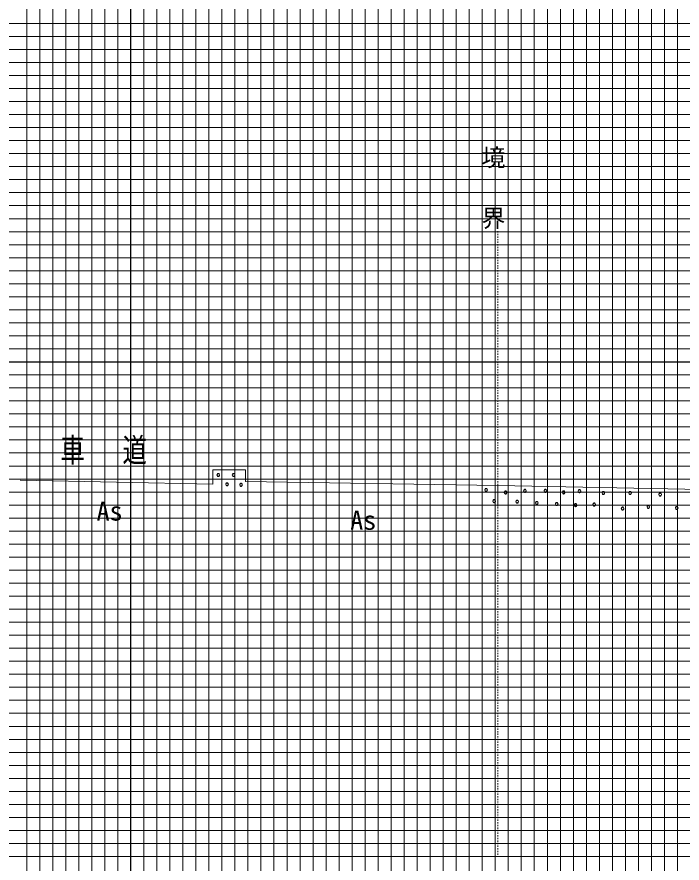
# Model space of a CAD drawing. Units: millimetres on the paper. Extents: x -400 to 400, y -1955 to 275.
# Drawn here: x -309.2 to -258.1, y -213.5 to -148.5 of the extents above; entities that cross this region are included whole.
import ezdxf
from ezdxf.enums import TextEntityAlignment as Align

# ---------------------------------------------------------------- set-up
doc = ezdxf.new("R2010")
doc.units = ezdxf.units.MM
doc.linetypes.add('DASHED_DOTTED', pattern=[9.25, 6, -1.5, 0.25, -1.5])
doc.linetypes.add('LONG_DASHED_DOTTED', pattern=[15.25, 12, -1.5, 0.25, -1.5])
doc.layers.add('0-0', color=7, linetype='Continuous')
doc.layers.add('0-1_レイヤ1', color=7, linetype='Continuous', lineweight=13)
doc.styles.add('@ＭＳ ゴシック', font='')
doc.styles.add('ＭＳ ゴシック', font='')
doc.styles.get('@ＭＳ ゴシック').set_extended_font_data('@MS Gothic')
doc.styles.get('ＭＳ ゴシック').set_extended_font_data('MS Gothic')

# ---------------------------------------------------------------- blocks, each defined once
blk = doc.blocks.new('EVOBLK_2011051147_62')
at = {"layer": '0-1_レイヤ1', "color": 131}
for p, q in [((141, 22), (141, 572)), ((142, 22), (142, 572)), ((143, 22), (143, 572)), ((144, 22), (144, 572)), ((145, 22), (145, 572)), ((146, 22), (146, 572)), ((147, 22), (147, 572)), ((148, 22), (148, 572)), ((149, 22), (149, 572)), ((151, 22), (151, 572)), ((152, 22), (152, 572)), ((153, 22), (153, 572)), ((154, 22), (154, 572)), ((155, 22), (155, 572)), ((156, 22), (156, 572)), ((157, 22), (157, 572)), ((158, 22), (158, 572)), ((159, 22), (159, 572)), ((161, 22), (161, 572)), ((162, 22), (162, 572)), ((112, 22), (112, 507)), ((113, 22), (113, 507)), ((114, 22), (114, 507)), ((115, 22), (115, 507)), ((116, 22), (116, 507)), ((117, 22), (117, 507)), ((118, 22), (118, 507)), ((119, 22), (119, 507)), ((121, 22), (121, 507)), ((122, 22), (122, 507)), ((123, 22), (123, 507)), ((124, 22), (124, 507)), ((125, 22), (125, 507)), ((126, 22), (126, 507)), ((127, 22), (127, 507)), ((128, 22), (128, 507)), ((129, 22), (129, 507)), ((131, 22), (131, 507)), ((132, 22), (132, 507)), ((133, 22), (133, 507)), ((134, 22), (134, 507)), ((135, 22), (135, 507)), ((136, 22), (136, 507)), ((137, 22), (137, 507)), ((138, 22), (138, 507)), ((139, 22), (139, 507)), ((20, 148), (820, 148)), ((20, 147), (820, 147)), ((20, 146), (820, 146)), ((20, 145), (820, 145)), ((20, 144), (820, 144)), ((20, 143), (820, 143)), ((20, 141), (820, 141)), ((20, 140), (820, 140)), ((20, 139), (820, 139)), ((20, 138), (820, 138)), ((20, 137), (820, 137)), ((20, 136), (820, 136)), ((20, 135), (820, 135)), ((20, 134), (820, 134)), ((20, 133), (820, 133)), ((20, 131), (820, 131)), ((20, 130), (820, 130)), ((20, 129), (820, 129)), ((20, 128), (820, 128)), ((20, 127), (820, 127)), ((20, 126), (820, 126)), ((20, 125), (820, 125)), ((20, 124), (820, 124)), ((20, 123), (820, 123)), ((20, 121), (820, 121)), ((20, 120), (820, 120)), ((20, 119), (820, 119)), ((20, 118), (820, 118)), ((20, 117), (820, 117)), ((20, 116), (820, 116)), ((20, 115), (820, 115)), ((20, 114), (820, 114)), ((20, 113), (820, 113)), ((20, 111), (820, 111)), ((20, 110), (820, 110)), ((20, 109), (820, 109)), ((20, 108), (820, 108)), ((20, 107), (820, 107)), ((20, 106), (820, 106)), ((20, 105), (820, 105)), ((20, 104), (820, 104)), ((20, 103), (820, 103)), ((20, 101), (820, 101)), ((20, 100), (820, 100)), ((20, 99), (820, 99)), ((20, 98), (820, 98)), ((20, 97), (820, 97)), ((20, 96), (820, 96)), ((20, 95), (820, 95)), ((20, 94), (820, 94)), ((20, 93), (820, 93)), ((20, 91), (820, 91)), ((20, 90), (820, 90)), ((20, 89), (820, 89)), ((20, 88), (820, 88)), ((20, 87), (820, 87)), ((20, 86), (820, 86)), ((20, 85), (820, 85)), ((20, 84), (820, 84))]:
    blk.add_line(p, q, dxfattribs=at)
at = {"layer": '0-1_レイヤ1', "color": 131, "lineweight": 18}
for p, q in [((150, 22), (150, 572)), ((160, 22), (160, 572)), ((130, 22), (130, 507)), ((140, 22), (140, 507)), ((20, 142), (820, 142)), ((20, 132), (820, 132)), ((20, 112), (820, 112)), ((20, 102), (820, 102)), ((20, 92), (820, 92))]:
    blk.add_line(p, q, dxfattribs=at)
at = {"layer": '0-1_レイヤ1', "color": 4, "lineweight": 25}
for p, q in [((120, 22), (120, 507)), ((20, 122), (820, 122))]:
    blk.add_line(p, q, dxfattribs=at)
blk = doc.blocks.new('CCURVE_ORG001')
at = {"layer": '0-1_レイヤ1', "linetype": 'LONG_DASHED_DOTTED', "lineweight": 25}
for start, end in [(90, 270), (270, 90)]:
    blk.add_arc((44296672, 34317130.9), 10, start, end, dxfattribs=at)
blk = doc.blocks.new('CCURVE_ORG002')
at = {"layer": '0-1_レイヤ1', "linetype": 'LONG_DASHED_DOTTED', "lineweight": 25}
for start, end in [(90, 270), (270, 90)]:
    blk.add_arc((44296739.5, 34317059.4), 10, start, end, dxfattribs=at)
blk = doc.blocks.new('CCURVE_ORG003')
at = {"layer": '0-1_レイヤ1', "linetype": 'LONG_DASHED_DOTTED', "lineweight": 25}
for start, end in [(90, 270), (270, 90)]:
    blk.add_arc((44296789.1, 34317130.9), 10, start, end, dxfattribs=at)
blk = doc.blocks.new('CCURVE_ORG004')
at = {"layer": '0-1_レイヤ1', "linetype": 'LONG_DASHED_DOTTED', "lineweight": 25}
for start, end in [(90, 270), (270, 90)]:
    blk.add_arc((44296846.7, 34317055.5), 10, start, end, dxfattribs=at)
blk = doc.blocks.new('CCURVE_ORG005')
at = {"layer": '0-1_レイヤ1', "linetype": 'LONG_DASHED_DOTTED', "lineweight": 25}
for start, end in [(90, 270), (270, 90)]:
    blk.add_arc((44298729.4, 34317015.8), 10, start, end, dxfattribs=at)
blk = doc.blocks.new('CCURVE_ORG006')
at = {"layer": '0-1_レイヤ1', "linetype": 'LONG_DASHED_DOTTED', "lineweight": 25}
for start, end in [(90, 270), (270, 90)]:
    blk.add_arc((44298791.3, 34316930.1), 10, start, end, dxfattribs=at)
blk = doc.blocks.new('CCURVE_ORG007')
at = {"layer": '0-1_レイヤ1', "linetype": 'LONG_DASHED_DOTTED', "lineweight": 25}
for start, end in [(90, 270), (270, 90)]:
    blk.add_arc((44298879.5, 34316996.9), 10, start, end, dxfattribs=at)
blk = doc.blocks.new('CCURVE_ORG008')
at = {"layer": '0-1_レイヤ1', "linetype": 'LONG_DASHED_DOTTED', "lineweight": 25}
for start, end in [(90, 270), (270, 90)]:
    blk.add_arc((44298968.3, 34316925.8), 10, start, end, dxfattribs=at)
blk = doc.blocks.new('CCURVE_ORG009')
at = {"layer": '0-1_レイヤ1', "linetype": 'LONG_DASHED_DOTTED', "lineweight": 25}
for start, end in [(90, 270), (270, 90)]:
    blk.add_arc((44299027.8, 34317009.2), 10, start, end, dxfattribs=at)
blk = doc.blocks.new('CCURVE_ORG010')
at = {"layer": '0-1_レイヤ1', "linetype": 'LONG_DASHED_DOTTED', "lineweight": 25}
for start, end in [(90, 270), (270, 90)]:
    blk.add_arc((44299119.1, 34316915.9), 10, start, end, dxfattribs=at)
blk = doc.blocks.new('CCURVE_ORG011')
at = {"layer": '0-1_レイヤ1', "linetype": 'LONG_DASHED_DOTTED', "lineweight": 25}
for start, end in [(90, 270), (270, 90)]:
    blk.add_arc((44299184.7, 34317009.2), 10, start, end, dxfattribs=at)
blk = doc.blocks.new('CCURVE_ORG012')
at = {"layer": '0-1_レイヤ1', "linetype": 'LONG_DASHED_DOTTED', "lineweight": 25}
for start, end in [(90, 270), (270, 90)]:
    blk.add_arc((44299272, 34316908), 10, start, end, dxfattribs=at)
blk = doc.blocks.new('CCURVE_ORG013')
at = {"layer": '0-1_レイヤ1', "linetype": 'LONG_DASHED_DOTTED', "lineweight": 25}
for start, end in [(90, 270), (270, 90)]:
    blk.add_arc((44299325.6, 34316997.3), 10, start, end, dxfattribs=at)
blk = doc.blocks.new('CCURVE_ORG014')
at = {"layer": '0-1_レイヤ1', "linetype": 'LONG_DASHED_DOTTED', "lineweight": 25}
for start, end in [(90, 270), (270, 90)]:
    blk.add_arc((44299416.9, 34316900), 10, start, end, dxfattribs=at)
blk = doc.blocks.new('CCURVE_ORG015')
at = {"layer": '0-1_レイヤ1', "linetype": 'LONG_DASHED_DOTTED', "lineweight": 25}
for start, end in [(90, 270), (270, 90)]:
    blk.add_arc((44299446.7, 34317007.2), 10, start, end, dxfattribs=at)
blk = doc.blocks.new('CCURVE_ORG016')
at = {"layer": '0-1_レイヤ1', "linetype": 'LONG_DASHED_DOTTED', "lineweight": 25}
for start, end in [(90, 270), (270, 90)]:
    blk.add_arc((44299559.9, 34316904), 10, start, end, dxfattribs=at)
blk = doc.blocks.new('CCURVE_ORG017')
at = {"layer": '0-1_レイヤ1', "linetype": 'LONG_DASHED_DOTTED', "lineweight": 25}
for start, end in [(90, 270), (270, 90)]:
    blk.add_arc((44299630, 34316992.8), 10, start, end, dxfattribs=at)
blk = doc.blocks.new('CCURVE_ORG018')
at = {"layer": '0-1_レイヤ1', "linetype": 'LONG_DASHED_DOTTED', "lineweight": 25}
for start, end in [(90, 270), (270, 90)]:
    blk.add_arc((44299778.2, 34316873.4), 10, start, end, dxfattribs=at)
blk = doc.blocks.new('CCURVE_ORG019')
at = {"layer": '0-1_レイヤ1', "linetype": 'LONG_DASHED_DOTTED', "lineweight": 25}
for start, end in [(90, 270), (270, 90)]:
    blk.add_arc((44299835.9, 34316992.8), 10, start, end, dxfattribs=at)
blk = doc.blocks.new('CCURVE_ORG020')
at = {"layer": '0-1_レイヤ1', "linetype": 'LONG_DASHED_DOTTED', "lineweight": 25}
for start, end in [(90, 270), (270, 90)]:
    blk.add_arc((44299975.8, 34316885.7), 10, start, end, dxfattribs=at)
blk = doc.blocks.new('CCURVE_ORG021')
at = {"layer": '0-1_レイヤ1', "linetype": 'LONG_DASHED_DOTTED', "lineweight": 25}
for start, end in [(90, 270), (270, 90)]:
    blk.add_arc((44300066.4, 34316980.4), 10, start, end, dxfattribs=at)
blk = doc.blocks.new('CCURVE_ORG022')
at = {"layer": '0-1_レイヤ1', "linetype": 'LONG_DASHED_DOTTED', "lineweight": 25}
for start, end in [(90, 270), (270, 90)]:
    blk.add_arc((44300194, 34316877.5), 10, start, end, dxfattribs=at)
blk = doc.blocks.new('円 中塗り')
at = {"layer": '0-1_レイヤ1'}
blk.add_circle((44296672, 34317130.9), 10, dxfattribs=at)
blk = doc.blocks.new('円 中塗り_1')
at = {"layer": '0-1_レイヤ1'}
blk.add_circle((44296739.5, 34317059.4), 10, dxfattribs=at)
blk = doc.blocks.new('円 中塗り_2')
at = {"layer": '0-1_レイヤ1'}
blk.add_circle((44296789.1, 34317130.9), 10, dxfattribs=at)
blk = doc.blocks.new('円 中塗り_3')
at = {"layer": '0-1_レイヤ1'}
blk.add_circle((44296846.7, 34317055.5), 10, dxfattribs=at)
blk = doc.blocks.new('円 中塗り_4')
at = {"layer": '0-1_レイヤ1'}
blk.add_circle((44298729.4, 34317015.8), 10, dxfattribs=at)
blk = doc.blocks.new('円 中塗り_5')
at = {"layer": '0-1_レイヤ1'}
blk.add_circle((44298791.3, 34316930.1), 10, dxfattribs=at)
blk = doc.blocks.new('円 中塗り_6')
at = {"layer": '0-1_レイヤ1'}
blk.add_circle((44298879.5, 34316996.9), 10, dxfattribs=at)
blk = doc.blocks.new('円 中塗り_7')
at = {"layer": '0-1_レイヤ1'}
blk.add_circle((44298968.3, 34316925.8), 10, dxfattribs=at)
blk = doc.blocks.new('円 中塗り_8')
at = {"layer": '0-1_レイヤ1'}
blk.add_circle((44299027.8, 34317009.2), 10, dxfattribs=at)
blk = doc.blocks.new('円 中塗り_9')
at = {"layer": '0-1_レイヤ1'}
blk.add_circle((44299119.1, 34316915.9), 10, dxfattribs=at)
blk = doc.blocks.new('円 中塗り_10')
at = {"layer": '0-1_レイヤ1'}
blk.add_circle((44299184.7, 34317009.2), 10, dxfattribs=at)
blk = doc.blocks.new('円 中塗り_11')
at = {"layer": '0-1_レイヤ1'}
blk.add_circle((44299272, 34316908), 10, dxfattribs=at)
blk = doc.blocks.new('円 中塗り_12')
at = {"layer": '0-1_レイヤ1'}
blk.add_circle((44299325.6, 34316997.3), 10, dxfattribs=at)
blk = doc.blocks.new('円 中塗り_13')
at = {"layer": '0-1_レイヤ1'}
blk.add_circle((44299416.9, 34316900), 10, dxfattribs=at)
blk = doc.blocks.new('円 中塗り_14')
at = {"layer": '0-1_レイヤ1'}
blk.add_circle((44299446.7, 34317007.2), 10, dxfattribs=at)
blk = doc.blocks.new('円 中塗り_15')
at = {"layer": '0-1_レイヤ1'}
blk.add_circle((44299559.9, 34316904), 10, dxfattribs=at)
blk = doc.blocks.new('円 中塗り_16')
at = {"layer": '0-1_レイヤ1'}
blk.add_circle((44299630, 34316992.8), 10, dxfattribs=at)
blk = doc.blocks.new('円 中塗り_17')
at = {"layer": '0-1_レイヤ1'}
blk.add_circle((44299778.2, 34316873.4), 10, dxfattribs=at)
blk = doc.blocks.new('円 中塗り_18')
at = {"layer": '0-1_レイヤ1'}
blk.add_circle((44299835.9, 34316992.8), 10, dxfattribs=at)
blk = doc.blocks.new('円 中塗り_19')
at = {"layer": '0-1_レイヤ1'}
blk.add_circle((44299975.8, 34316885.7), 10, dxfattribs=at)
blk = doc.blocks.new('円 中塗り_20')
at = {"layer": '0-1_レイヤ1'}
blk.add_circle((44300066.4, 34316980.4), 10, dxfattribs=at)
blk = doc.blocks.new('円 中塗り_21')
at = {"layer": '0-1_レイヤ1'}
blk.add_circle((44300194, 34316877.5), 10, dxfattribs=at)
blk = doc.blocks.new('測量図')
at = {"layer": '0-1_レイヤ1', "linetype": 'DASHED_DOTTED'}
blk.add_line((44298820, 34319003.8), (44298820, 34314199), dxfattribs=at)
at = {"layer": '0-1_レイヤ1'}
for p, q in [((44296880, 34317170), (44296880, 34317080)), ((44296630, 34317060), (44295150, 34317090)), ((44298700, 34317050), (44298700, 34316888.8)), ((44298820, 34317050), (44298820, 34316888.8))]:
    blk.add_line(p, q, dxfattribs=at)
for points in [[(44296880, 34317170), (44296630, 34317170), (44296630, 34317060)], [(44306000, 34316910), (44298820, 34317050), (44296880, 34317080)]]:
    blk.add_lwpolyline(points, dxfattribs=at)
at = {"layer": '0-0'}
for name in ['円 中塗り', '円 中塗り_2', '円 中塗り_1', '円 中塗り_3', '円 中塗り_4', '円 中塗り_6', '円 中塗り_8', '円 中塗り_10', '円 中塗り_12', '円 中塗り_14', '円 中塗り_16', '円 中塗り_18', '円 中塗り_20', '円 中塗り_5', '円 中塗り_7', '円 中塗り_9', '円 中塗り_11', '円 中塗り_13', '円 中塗り_15', '円 中塗り_17', '円 中塗り_19', '円 中塗り_21']:
    blk.add_blockref(name, (0, 0), dxfattribs=at)
at = {"layer": '0-1_レイヤ1'}
for name in ['CCURVE_ORG001', 'CCURVE_ORG003', 'CCURVE_ORG002', 'CCURVE_ORG004', 'CCURVE_ORG005', 'CCURVE_ORG007', 'CCURVE_ORG009', 'CCURVE_ORG011', 'CCURVE_ORG013', 'CCURVE_ORG015', 'CCURVE_ORG017', 'CCURVE_ORG019', 'CCURVE_ORG021', 'CCURVE_ORG006', 'CCURVE_ORG008', 'CCURVE_ORG010', 'CCURVE_ORG012', 'CCURVE_ORG014', 'CCURVE_ORG016', 'CCURVE_ORG018', 'CCURVE_ORG020', 'CCURVE_ORG022']:
    blk.add_blockref(name, (0, 0), dxfattribs=at)
at = {"layer": '0-1_レイヤ1', "style": 'ＭＳ ゴシック'}
for p in [(44295737.2, 34316736.5), (44297685.7, 34316666.2)]:
    blk.add_text('As', height=146.6, dxfattribs=at).set_placement(p, align=Align.BOTTOM_LEFT)
at = {"layer": '0-1_レイヤ1', "insert": (44298700.5, 34319663), "char_height": 134.4, "attachment_point": 7, "rotation": 270, "style": '@ＭＳ ゴシック'}
blk.add_mtext('\\T1.27;境\u3000界', dxfattribs=at)
at = {"layer": '0-1_レイヤ1', "insert": (44295459.3, 34317209.9), "char_height": 183.3, "attachment_point": 7, "style": 'ＭＳ ゴシック'}
blk.add_mtext('\\T1.27;\\W0.75;車\u3000道', dxfattribs=at)

msp = doc.modelspace()

# ---------------------------------------------------------------- block references
at = {"layer": '0-0'}
msp.add_blockref('EVOBLK_2011051147_62', (-420.5, -297), dxfattribs=at)
at = {"layer": '0-0', "xscale": 0.01, "yscale": 0.01}
msp.add_blockref('測量図', (-443260.5, -343355), dxfattribs=at)

doc.saveas('drawing.dxf')
